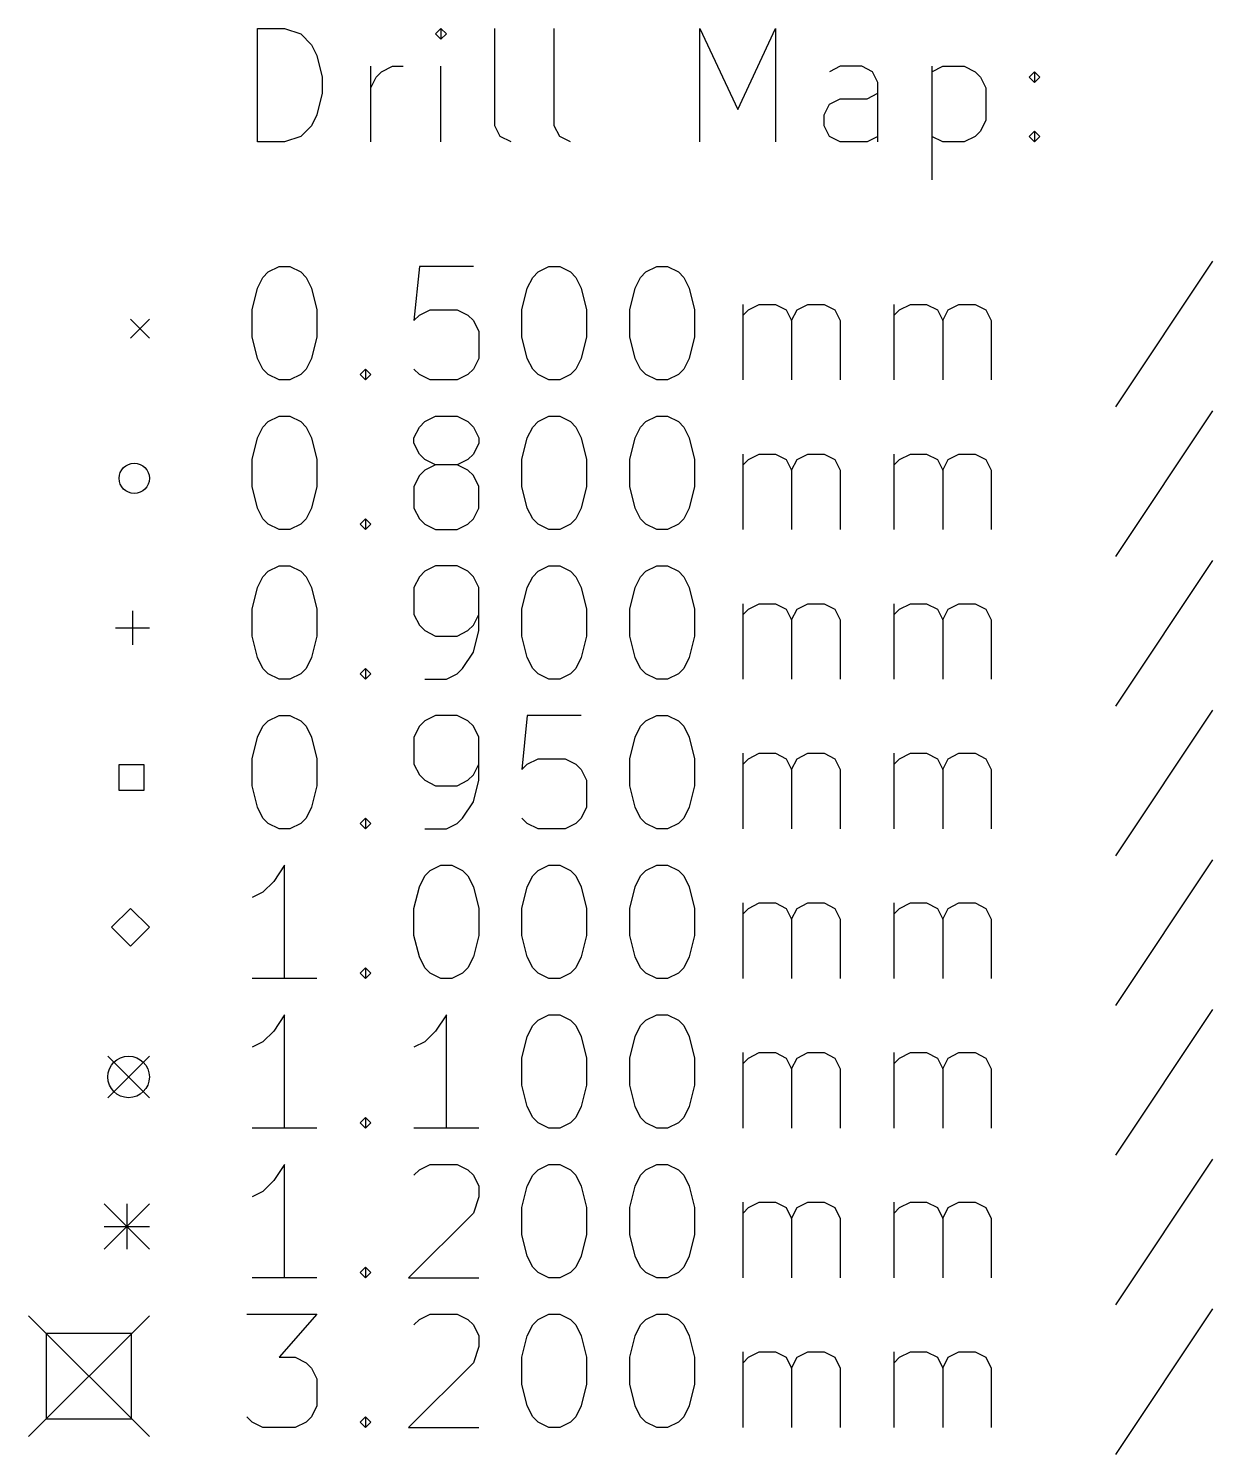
# Model space of a CAD drawing. Extents: x 1.05 to 6.1, y -6.8 to -0.79.
# Drawn here: x 1.054 to 2.288, y -6.788 to -5.302 of the extents above; entities that cross this region are included whole.
import ezdxf

# ---------------------------------------------------------------- set-up
doc = ezdxf.new("R2010")
doc.units = 0
doc.header["$MEASUREMENT"] = 0
doc.layers.add('BLACK', color=7, linetype='CONTINUOUS')

msp = doc.modelspace()

# ---------------------------------------------------------------- linework, layer by layer
at = {"layer": 'BLACK', "linetype": 'CONTINUOUS'}
for p, q in [((1.29289, -5.42056), (1.29289, -5.30245)), ((1.29289, -5.30245), (1.32101, -5.30245)), ((1.32101, -5.30245), (1.33788, -5.30807)), ((1.48411, -5.30245), (1.47849, -5.30807)), ((1.48974, -5.30807), (1.48411, -5.30245)), ((1.48411, -5.30245), (1.48411, -5.3137)), ((1.54035, -5.40368), (1.54035, -5.30245)), ((1.60222, -5.40368), (1.60222, -5.30245)), ((1.75408, -5.42056), (1.75408, -5.30245)), ((1.75408, -5.30245), (1.79345, -5.38681)), ((1.79345, -5.38681), (1.83282, -5.30245)), ((1.83282, -5.30245), (1.83282, -5.42056)), ((1.33788, -5.30807), (1.34913, -5.31932)), ((1.47849, -5.30807), (1.48411, -5.3137)), ((1.48411, -5.3137), (1.48974, -5.30807)), ((1.34913, -5.31932), (1.35475, -5.33057)), ((1.35475, -5.33057), (1.36038, -5.35307)), ((1.411, -5.42056), (1.411, -5.34182)), ((1.41662, -5.35307), (1.42224, -5.34744)), ((1.42224, -5.34744), (1.43349, -5.34182)), ((1.43349, -5.34182), (1.44474, -5.34182)), ((1.48411, -5.42056), (1.48411, -5.34182)), ((1.90031, -5.34182), (1.88906, -5.34744)), ((1.92281, -5.34182), (1.90031, -5.34182)), ((1.93406, -5.34744), (1.92281, -5.34182)), ((1.93968, -5.35869), (1.93406, -5.34744)), ((1.99592, -5.34182), (1.99592, -5.45993)), ((1.99592, -5.34744), (2.00717, -5.34182)), ((2.00717, -5.34182), (2.02967, -5.34182)), ((2.02967, -5.34182), (2.04092, -5.34744)), ((2.04092, -5.34744), (2.04654, -5.35307)), ((2.09716, -5.35307), (2.10278, -5.34744)), ((2.10278, -5.34744), (2.10841, -5.35307)), ((2.10278, -5.34744), (2.10278, -5.35869)), ((1.36038, -5.35307), (1.36038, -5.36994)), ((1.411, -5.36431), (1.41662, -5.35307)), ((1.93968, -5.42056), (1.93968, -5.35869)), ((2.04654, -5.35307), (2.05217, -5.36431)), ((2.10278, -5.35869), (2.09716, -5.35307)), ((2.10841, -5.35307), (2.10278, -5.35869)), ((1.36038, -5.36994), (1.35475, -5.39244)), ((1.88906, -5.38119), (1.90031, -5.37556)), ((1.90031, -5.37556), (1.92843, -5.37556)), ((1.92843, -5.37556), (1.93968, -5.36994)), ((2.05217, -5.36431), (2.05217, -5.39806)), ((1.35475, -5.39244), (1.34913, -5.40368)), ((1.88344, -5.39244), (1.88906, -5.38119)), ((1.88344, -5.40368), (1.88344, -5.39244)), ((1.34913, -5.40368), (1.33788, -5.41493)), ((1.54598, -5.41493), (1.54035, -5.40368)), ((1.60785, -5.41493), (1.60222, -5.40368)), ((1.88906, -5.41493), (1.88344, -5.40368)), ((2.05217, -5.39806), (2.04654, -5.40931)), ((1.32101, -5.42056), (1.29289, -5.42056)), ((1.33788, -5.41493), (1.32101, -5.42056)), ((1.55723, -5.42056), (1.54598, -5.41493)), ((1.61909, -5.42056), (1.60785, -5.41493)), ((1.90031, -5.42056), (1.88906, -5.41493)), ((1.92843, -5.42056), (1.90031, -5.42056)), ((1.93968, -5.41493), (1.92843, -5.42056)), ((2.00717, -5.42056), (1.99592, -5.41493)), ((2.02967, -5.42056), (2.00717, -5.42056)), ((2.04092, -5.41493), (2.02967, -5.42056)), ((2.04654, -5.40931), (2.04092, -5.41493)), ((2.09716, -5.41493), (2.10278, -5.40931)), ((2.10278, -5.42056), (2.09716, -5.41493)), ((2.10278, -5.40931), (2.10841, -5.41493)), ((2.10278, -5.40931), (2.10278, -5.42056)), ((2.10841, -5.41493), (2.10278, -5.42056)), ((1.29851, -5.56173), (1.30413, -5.5561)), ((1.30413, -5.5561), (1.31538, -5.55048)), ((1.31538, -5.55048), (1.32663, -5.55048)), ((1.32663, -5.55048), (1.33788, -5.5561)), ((1.33788, -5.5561), (1.3435, -5.56173)), ((1.46161, -5.55048), (1.45599, -5.60672)), ((1.51786, -5.55048), (1.46161, -5.55048)), ((1.57972, -5.56173), (1.58535, -5.5561)), ((1.58535, -5.5561), (1.5966, -5.55048)), ((1.5966, -5.55048), (1.60785, -5.55048)), ((1.60785, -5.55048), (1.61909, -5.5561)), ((1.61909, -5.5561), (1.62472, -5.56173)), ((1.69221, -5.56173), (1.69783, -5.5561)), ((1.69783, -5.5561), (1.70908, -5.55048)), ((1.70908, -5.55048), (1.72033, -5.55048)), ((1.72033, -5.55048), (1.73158, -5.5561)), ((1.73158, -5.5561), (1.7372, -5.56173)), ((2.28839, -5.54485), (2.18715, -5.69671)), ((1.29289, -5.57298), (1.29851, -5.56173)), ((1.3435, -5.56173), (1.34913, -5.57298)), ((1.5741, -5.57298), (1.57972, -5.56173)), ((1.62472, -5.56173), (1.63034, -5.57298)), ((1.68659, -5.57298), (1.69221, -5.56173)), ((1.7372, -5.56173), (1.74283, -5.57298)), ((1.28726, -5.59547), (1.29289, -5.57298)), ((1.34913, -5.57298), (1.35475, -5.59547)), ((1.56848, -5.59547), (1.5741, -5.57298)), ((1.63034, -5.57298), (1.63597, -5.59547)), ((1.68096, -5.59547), (1.68659, -5.57298)), ((1.74283, -5.57298), (1.74845, -5.59547)), ((1.28726, -5.62359), (1.28726, -5.59547)), ((1.35475, -5.59547), (1.35475, -5.62359)), ((1.46161, -5.6011), (1.47286, -5.59547)), ((1.47286, -5.59547), (1.50098, -5.59547)), ((1.50098, -5.59547), (1.51223, -5.6011)), ((1.56848, -5.62359), (1.56848, -5.59547)), ((1.63597, -5.59547), (1.63597, -5.62359)), ((1.68096, -5.62359), (1.68096, -5.59547)), ((1.74845, -5.59547), (1.74845, -5.62359)), ((1.79907, -5.66859), (1.79907, -5.58985)), ((1.79907, -5.6011), (1.8047, -5.59547)), ((1.8047, -5.59547), (1.81594, -5.58985)), ((1.81594, -5.58985), (1.83282, -5.58985)), ((1.83282, -5.58985), (1.84407, -5.59547)), ((1.84407, -5.59547), (1.84969, -5.60672)), ((1.84969, -5.60672), (1.85531, -5.59547)), ((1.85531, -5.59547), (1.86656, -5.58985)), ((1.86656, -5.58985), (1.88344, -5.58985)), ((1.88344, -5.58985), (1.89468, -5.59547)), ((1.89468, -5.59547), (1.90031, -5.60672)), ((1.95655, -5.66859), (1.95655, -5.58985)), ((1.95655, -5.6011), (1.96218, -5.59547)), ((1.96218, -5.59547), (1.97343, -5.58985)), ((1.97343, -5.58985), (1.9903, -5.58985)), ((1.9903, -5.58985), (2.00155, -5.59547)), ((2.00155, -5.59547), (2.00717, -5.60672)), ((2.00717, -5.60672), (2.0128, -5.59547)), ((2.0128, -5.59547), (2.02404, -5.58985)), ((2.02404, -5.58985), (2.04092, -5.58985)), ((2.04092, -5.58985), (2.05217, -5.59547)), ((2.05217, -5.59547), (2.05779, -5.60672)), ((1.16043, -5.60532), (1.18012, -5.625)), ((1.18012, -5.60532), (1.16043, -5.625)), ((1.45599, -5.60672), (1.46161, -5.6011)), ((1.51223, -5.6011), (1.51786, -5.60672)), ((1.51786, -5.60672), (1.52348, -5.61797)), ((1.84969, -5.60672), (1.84969, -5.66859)), ((1.90031, -5.60672), (1.90031, -5.66859)), ((2.00717, -5.60672), (2.00717, -5.66859)), ((2.05779, -5.60672), (2.05779, -5.66859)), ((1.29289, -5.64609), (1.28726, -5.62359)), ((1.35475, -5.62359), (1.34913, -5.64609)), ((1.52348, -5.61797), (1.52348, -5.64609)), ((1.5741, -5.64609), (1.56848, -5.62359)), ((1.63597, -5.62359), (1.63034, -5.64609)), ((1.68659, -5.64609), (1.68096, -5.62359)), ((1.74845, -5.62359), (1.74283, -5.64609)), ((1.29851, -5.65734), (1.29289, -5.64609)), ((1.30413, -5.66296), (1.29851, -5.65734)), ((1.3435, -5.65734), (1.33788, -5.66296)), ((1.34913, -5.64609), (1.3435, -5.65734)), ((1.39975, -5.66296), (1.40537, -5.65734)), ((1.40537, -5.65734), (1.411, -5.66296)), ((1.40537, -5.65734), (1.40537, -5.66859)), ((1.46161, -5.66296), (1.45599, -5.65734)), ((1.51786, -5.65734), (1.51223, -5.66296)), ((1.52348, -5.64609), (1.51786, -5.65734)), ((1.57972, -5.65734), (1.5741, -5.64609)), ((1.58535, -5.66296), (1.57972, -5.65734)), ((1.62472, -5.65734), (1.61909, -5.66296)), ((1.63034, -5.64609), (1.62472, -5.65734)), ((1.69221, -5.65734), (1.68659, -5.64609)), ((1.69783, -5.66296), (1.69221, -5.65734)), ((1.7372, -5.65734), (1.73158, -5.66296)), ((1.74283, -5.64609), (1.7372, -5.65734)), ((1.31538, -5.66859), (1.30413, -5.66296)), ((1.32663, -5.66859), (1.31538, -5.66859)), ((1.33788, -5.66296), (1.32663, -5.66859)), ((1.40537, -5.66859), (1.39975, -5.66296)), ((1.411, -5.66296), (1.40537, -5.66859)), ((1.47286, -5.66859), (1.46161, -5.66296)), ((1.50098, -5.66859), (1.47286, -5.66859)), ((1.51223, -5.66296), (1.50098, -5.66859)), ((1.5966, -5.66859), (1.58535, -5.66296)), ((1.60785, -5.66859), (1.5966, -5.66859)), ((1.61909, -5.66296), (1.60785, -5.66859)), ((1.70908, -5.66859), (1.69783, -5.66296)), ((1.72033, -5.66859), (1.70908, -5.66859)), ((1.73158, -5.66296), (1.72033, -5.66859)), ((2.28839, -5.70076), (2.18715, -5.85262)), ((1.29289, -5.72888), (1.29851, -5.71763)), ((1.29851, -5.71763), (1.30413, -5.71201)), ((1.30413, -5.71201), (1.31538, -5.70638)), ((1.31538, -5.70638), (1.32663, -5.70638)), ((1.32663, -5.70638), (1.33788, -5.71201)), ((1.33788, -5.71201), (1.3435, -5.71763)), ((1.3435, -5.71763), (1.34913, -5.72888)), ((1.45599, -5.72888), (1.46161, -5.71763)), ((1.46161, -5.71763), (1.46724, -5.71201)), ((1.46724, -5.71201), (1.47849, -5.70638)), ((1.47849, -5.70638), (1.50098, -5.70638)), ((1.50098, -5.70638), (1.51223, -5.71201)), ((1.51223, -5.71201), (1.51786, -5.71763)), ((1.51786, -5.71763), (1.52348, -5.72888)), ((1.5741, -5.72888), (1.57972, -5.71763)), ((1.57972, -5.71763), (1.58535, -5.71201)), ((1.58535, -5.71201), (1.5966, -5.70638)), ((1.5966, -5.70638), (1.60785, -5.70638)), ((1.60785, -5.70638), (1.61909, -5.71201)), ((1.61909, -5.71201), (1.62472, -5.71763)), ((1.62472, -5.71763), (1.63034, -5.72888)), ((1.68659, -5.72888), (1.69221, -5.71763)), ((1.69221, -5.71763), (1.69783, -5.71201)), ((1.69783, -5.71201), (1.70908, -5.70638)), ((1.70908, -5.70638), (1.72033, -5.70638)), ((1.72033, -5.70638), (1.73158, -5.71201)), ((1.73158, -5.71201), (1.7372, -5.71763)), ((1.7372, -5.71763), (1.74283, -5.72888)), ((1.28726, -5.75138), (1.29289, -5.72888)), ((1.34913, -5.72888), (1.35475, -5.75138)), ((1.45599, -5.73451), (1.45599, -5.72888)), ((1.52348, -5.72888), (1.52348, -5.73451)), ((1.56848, -5.75138), (1.5741, -5.72888)), ((1.63034, -5.72888), (1.63597, -5.75138)), ((1.68096, -5.75138), (1.68659, -5.72888)), ((1.74283, -5.72888), (1.74845, -5.75138)), ((1.46161, -5.74575), (1.45599, -5.73451)), ((1.46724, -5.75138), (1.46161, -5.74575)), ((1.51786, -5.74575), (1.51223, -5.75138)), ((1.52348, -5.73451), (1.51786, -5.74575)), ((1.79907, -5.82449), (1.79907, -5.74575)), ((1.8047, -5.75138), (1.81594, -5.74575)), ((1.81594, -5.74575), (1.83282, -5.74575)), ((1.83282, -5.74575), (1.84407, -5.75138)), ((1.85531, -5.75138), (1.86656, -5.74575)), ((1.86656, -5.74575), (1.88344, -5.74575)), ((1.88344, -5.74575), (1.89468, -5.75138)), ((1.95655, -5.82449), (1.95655, -5.74575)), ((1.96218, -5.75138), (1.97343, -5.74575)), ((1.97343, -5.74575), (1.9903, -5.74575)), ((1.9903, -5.74575), (2.00155, -5.75138)), ((2.0128, -5.75138), (2.02404, -5.74575)), ((2.02404, -5.74575), (2.04092, -5.74575)), ((2.04092, -5.74575), (2.05217, -5.75138)), ((1.28726, -5.7795), (1.28726, -5.75138)), ((1.35475, -5.75138), (1.35475, -5.7795)), ((1.46724, -5.76263), (1.46161, -5.76825)), ((1.47849, -5.757), (1.46724, -5.75138)), ((1.47849, -5.757), (1.46724, -5.76263)), ((1.50098, -5.757), (1.47849, -5.757)), ((1.51223, -5.75138), (1.50098, -5.757)), ((1.51223, -5.76263), (1.50098, -5.757)), ((1.51786, -5.76825), (1.51223, -5.76263)), ((1.56848, -5.7795), (1.56848, -5.75138)), ((1.63597, -5.75138), (1.63597, -5.7795)), ((1.68096, -5.7795), (1.68096, -5.75138)), ((1.74845, -5.75138), (1.74845, -5.7795)), ((1.79907, -5.757), (1.8047, -5.75138)), ((1.84407, -5.75138), (1.84969, -5.76263)), ((1.84969, -5.76263), (1.85531, -5.75138)), ((1.84969, -5.76263), (1.84969, -5.82449)), ((1.89468, -5.75138), (1.90031, -5.76263)), ((1.90031, -5.76263), (1.90031, -5.82449)), ((1.95655, -5.757), (1.96218, -5.75138)), ((2.00155, -5.75138), (2.00717, -5.76263)), ((2.00717, -5.76263), (2.0128, -5.75138)), ((2.00717, -5.76263), (2.00717, -5.82449)), ((2.05217, -5.75138), (2.05779, -5.76263)), ((2.05779, -5.76263), (2.05779, -5.82449)), ((1.46161, -5.76825), (1.45599, -5.7795)), ((1.52348, -5.7795), (1.51786, -5.76825)), ((1.29289, -5.802), (1.28726, -5.7795)), ((1.35475, -5.7795), (1.34913, -5.802)), ((1.45599, -5.7795), (1.45599, -5.802)), ((1.52348, -5.802), (1.52348, -5.7795)), ((1.5741, -5.802), (1.56848, -5.7795)), ((1.63597, -5.7795), (1.63034, -5.802)), ((1.68659, -5.802), (1.68096, -5.7795)), ((1.74845, -5.7795), (1.74283, -5.802)), ((1.29851, -5.81325), (1.29289, -5.802)), ((1.34913, -5.802), (1.3435, -5.81325)), ((1.45599, -5.802), (1.46161, -5.81325)), ((1.51786, -5.81325), (1.52348, -5.802)), ((1.57972, -5.81325), (1.5741, -5.802)), ((1.63034, -5.802), (1.62472, -5.81325)), ((1.69221, -5.81325), (1.68659, -5.802)), ((1.74283, -5.802), (1.7372, -5.81325)), ((1.30413, -5.81887), (1.29851, -5.81325)), ((1.31538, -5.82449), (1.30413, -5.81887)), ((1.33788, -5.81887), (1.32663, -5.82449)), ((1.3435, -5.81325), (1.33788, -5.81887)), ((1.39975, -5.81887), (1.40537, -5.81325)), ((1.40537, -5.82449), (1.39975, -5.81887)), ((1.40537, -5.81325), (1.411, -5.81887)), ((1.40537, -5.81325), (1.40537, -5.82449)), ((1.411, -5.81887), (1.40537, -5.82449)), ((1.46161, -5.81325), (1.46724, -5.81887)), ((1.46724, -5.81887), (1.47849, -5.82449)), ((1.50098, -5.82449), (1.51223, -5.81887)), ((1.51223, -5.81887), (1.51786, -5.81325)), ((1.58535, -5.81887), (1.57972, -5.81325)), ((1.5966, -5.82449), (1.58535, -5.81887)), ((1.61909, -5.81887), (1.60785, -5.82449)), ((1.62472, -5.81325), (1.61909, -5.81887)), ((1.69783, -5.81887), (1.69221, -5.81325)), ((1.70908, -5.82449), (1.69783, -5.81887)), ((1.73158, -5.81887), (1.72033, -5.82449)), ((1.7372, -5.81325), (1.73158, -5.81887)), ((1.32663, -5.82449), (1.31538, -5.82449)), ((1.47849, -5.82449), (1.50098, -5.82449)), ((1.60785, -5.82449), (1.5966, -5.82449)), ((1.72033, -5.82449), (1.70908, -5.82449)), ((1.29851, -5.87354), (1.30413, -5.86791)), ((1.30413, -5.86791), (1.31538, -5.86229)), ((1.31538, -5.86229), (1.32663, -5.86229)), ((1.32663, -5.86229), (1.33788, -5.86791)), ((1.33788, -5.86791), (1.3435, -5.87354)), ((1.46724, -5.86791), (1.46161, -5.87354)), ((1.47849, -5.86229), (1.46724, -5.86791)), ((1.50098, -5.86229), (1.47849, -5.86229)), ((1.51223, -5.86791), (1.50098, -5.86229)), ((1.51786, -5.87354), (1.51223, -5.86791)), ((1.57972, -5.87354), (1.58535, -5.86791)), ((1.58535, -5.86791), (1.5966, -5.86229)), ((1.5966, -5.86229), (1.60785, -5.86229)), ((1.60785, -5.86229), (1.61909, -5.86791)), ((1.61909, -5.86791), (1.62472, -5.87354)), ((1.69221, -5.87354), (1.69783, -5.86791)), ((1.69783, -5.86791), (1.70908, -5.86229)), ((1.70908, -5.86229), (1.72033, -5.86229)), ((1.72033, -5.86229), (1.73158, -5.86791)), ((1.73158, -5.86791), (1.7372, -5.87354)), ((2.28839, -5.85666), (2.18715, -6.00852)), ((1.29289, -5.88479), (1.29851, -5.87354)), ((1.3435, -5.87354), (1.34913, -5.88479)), ((1.46161, -5.87354), (1.45599, -5.88479)), ((1.52348, -5.88479), (1.51786, -5.87354)), ((1.5741, -5.88479), (1.57972, -5.87354)), ((1.62472, -5.87354), (1.63034, -5.88479)), ((1.68659, -5.88479), (1.69221, -5.87354)), ((1.7372, -5.87354), (1.74283, -5.88479)), ((1.28726, -5.90728), (1.29289, -5.88479)), ((1.34913, -5.88479), (1.35475, -5.90728)), ((1.45599, -5.88479), (1.45599, -5.91291)), ((1.52348, -5.92978), (1.52348, -5.88479)), ((1.56848, -5.90728), (1.5741, -5.88479)), ((1.63034, -5.88479), (1.63597, -5.90728)), ((1.68096, -5.90728), (1.68659, -5.88479)), ((1.74283, -5.88479), (1.74845, -5.90728)), ((1.1624, -5.90925), (1.1624, -5.94469)), ((1.28726, -5.9354), (1.28726, -5.90728)), ((1.35475, -5.90728), (1.35475, -5.9354)), ((1.56848, -5.9354), (1.56848, -5.90728)), ((1.63597, -5.90728), (1.63597, -5.9354)), ((1.68096, -5.9354), (1.68096, -5.90728)), ((1.74845, -5.90728), (1.74845, -5.9354)), ((1.79907, -5.9804), (1.79907, -5.90166)), ((1.79907, -5.91291), (1.8047, -5.90728)), ((1.8047, -5.90728), (1.81594, -5.90166)), ((1.81594, -5.90166), (1.83282, -5.90166)), ((1.83282, -5.90166), (1.84407, -5.90728)), ((1.84407, -5.90728), (1.84969, -5.91853)), ((1.84969, -5.91853), (1.85531, -5.90728)), ((1.85531, -5.90728), (1.86656, -5.90166)), ((1.86656, -5.90166), (1.88344, -5.90166)), ((1.88344, -5.90166), (1.89468, -5.90728)), ((1.89468, -5.90728), (1.90031, -5.91853)), ((1.95655, -5.9804), (1.95655, -5.90166)), ((1.95655, -5.91291), (1.96218, -5.90728)), ((1.96218, -5.90728), (1.97343, -5.90166)), ((1.97343, -5.90166), (1.9903, -5.90166)), ((1.9903, -5.90166), (2.00155, -5.90728)), ((2.00155, -5.90728), (2.00717, -5.91853)), ((2.00717, -5.91853), (2.0128, -5.90728)), ((2.0128, -5.90728), (2.02404, -5.90166)), ((2.02404, -5.90166), (2.04092, -5.90166)), ((2.04092, -5.90166), (2.05217, -5.90728)), ((2.05217, -5.90728), (2.05779, -5.91853)), ((1.14468, -5.92697), (1.18012, -5.92697)), ((1.45599, -5.91291), (1.46161, -5.92416)), ((1.46161, -5.92416), (1.46724, -5.92978)), ((1.51223, -5.92978), (1.51786, -5.92416)), ((1.51786, -5.92416), (1.52348, -5.91291)), ((1.84969, -5.91853), (1.84969, -5.9804)), ((1.90031, -5.91853), (1.90031, -5.9804)), ((2.00717, -5.91853), (2.00717, -5.9804)), ((2.05779, -5.91853), (2.05779, -5.9804)), ((1.29289, -5.9579), (1.28726, -5.9354)), ((1.35475, -5.9354), (1.34913, -5.9579)), ((1.46724, -5.92978), (1.47849, -5.9354)), ((1.47849, -5.9354), (1.50098, -5.9354)), ((1.50098, -5.9354), (1.51223, -5.92978)), ((1.51786, -5.95228), (1.52348, -5.92978)), ((1.5741, -5.9579), (1.56848, -5.9354)), ((1.63597, -5.9354), (1.63034, -5.9579)), ((1.68659, -5.9579), (1.68096, -5.9354)), ((1.74845, -5.9354), (1.74283, -5.9579)), ((1.50661, -5.96915), (1.51786, -5.95228)), ((1.29851, -5.96915), (1.29289, -5.9579)), ((1.30413, -5.97478), (1.29851, -5.96915)), ((1.3435, -5.96915), (1.33788, -5.97478)), ((1.34913, -5.9579), (1.3435, -5.96915)), ((1.39975, -5.97478), (1.40537, -5.96915)), ((1.40537, -5.96915), (1.411, -5.97478)), ((1.40537, -5.96915), (1.40537, -5.9804)), ((1.50098, -5.97478), (1.50661, -5.96915)), ((1.57972, -5.96915), (1.5741, -5.9579)), ((1.58535, -5.97478), (1.57972, -5.96915)), ((1.62472, -5.96915), (1.61909, -5.97478)), ((1.63034, -5.9579), (1.62472, -5.96915)), ((1.69221, -5.96915), (1.68659, -5.9579)), ((1.69783, -5.97478), (1.69221, -5.96915)), ((1.7372, -5.96915), (1.73158, -5.97478)), ((1.74283, -5.9579), (1.7372, -5.96915)), ((1.31538, -5.9804), (1.30413, -5.97478)), ((1.32663, -5.9804), (1.31538, -5.9804)), ((1.33788, -5.97478), (1.32663, -5.9804)), ((1.40537, -5.9804), (1.39975, -5.97478)), ((1.411, -5.97478), (1.40537, -5.9804)), ((1.46724, -5.9804), (1.48974, -5.9804)), ((1.48974, -5.9804), (1.50098, -5.97478)), ((1.5966, -5.9804), (1.58535, -5.97478)), ((1.60785, -5.9804), (1.5966, -5.9804)), ((1.61909, -5.97478), (1.60785, -5.9804)), ((1.70908, -5.9804), (1.69783, -5.97478)), ((1.72033, -5.9804), (1.70908, -5.9804)), ((1.73158, -5.97478), (1.72033, -5.9804)), ((2.28839, -6.01257), (2.18715, -6.16443)), ((1.29289, -6.04069), (1.29851, -6.02944)), ((1.29851, -6.02944), (1.30413, -6.02382)), ((1.30413, -6.02382), (1.31538, -6.01819)), ((1.31538, -6.01819), (1.32663, -6.01819)), ((1.32663, -6.01819), (1.33788, -6.02382)), ((1.33788, -6.02382), (1.3435, -6.02944)), ((1.3435, -6.02944), (1.34913, -6.04069)), ((1.46161, -6.02944), (1.45599, -6.04069)), ((1.46724, -6.02382), (1.46161, -6.02944)), ((1.47849, -6.01819), (1.46724, -6.02382)), ((1.50098, -6.01819), (1.47849, -6.01819)), ((1.51223, -6.02382), (1.50098, -6.01819)), ((1.51786, -6.02944), (1.51223, -6.02382)), ((1.52348, -6.04069), (1.51786, -6.02944)), ((1.5741, -6.01819), (1.56848, -6.07444)), ((1.63034, -6.01819), (1.5741, -6.01819)), ((1.68659, -6.04069), (1.69221, -6.02944)), ((1.69221, -6.02944), (1.69783, -6.02382)), ((1.69783, -6.02382), (1.70908, -6.01819)), ((1.70908, -6.01819), (1.72033, -6.01819)), ((1.72033, -6.01819), (1.73158, -6.02382)), ((1.73158, -6.02382), (1.7372, -6.02944)), ((1.7372, -6.02944), (1.74283, -6.04069)), ((1.28726, -6.06319), (1.29289, -6.04069)), ((1.34913, -6.04069), (1.35475, -6.06319)), ((1.45599, -6.04069), (1.45599, -6.06881)), ((1.52348, -6.08569), (1.52348, -6.04069)), ((1.68096, -6.06319), (1.68659, -6.04069)), ((1.74283, -6.04069), (1.74845, -6.06319)), ((1.79907, -6.1363), (1.79907, -6.05756)), ((1.8047, -6.06319), (1.81594, -6.05756)), ((1.81594, -6.05756), (1.83282, -6.05756)), ((1.83282, -6.05756), (1.84407, -6.06319)), ((1.85531, -6.06319), (1.86656, -6.05756)), ((1.86656, -6.05756), (1.88344, -6.05756)), ((1.88344, -6.05756), (1.89468, -6.06319)), ((1.95655, -6.1363), (1.95655, -6.05756)), ((1.96218, -6.06319), (1.97343, -6.05756)), ((1.97343, -6.05756), (1.9903, -6.05756)), ((1.9903, -6.05756), (2.00155, -6.06319)), ((2.0128, -6.06319), (2.02404, -6.05756)), ((2.02404, -6.05756), (2.04092, -6.05756)), ((2.04092, -6.05756), (2.05217, -6.06319)), ((1.17464, -6.06965), (1.14819, -6.06965)), ((1.14819, -6.06965), (1.14819, -6.0961)), ((1.17464, -6.0961), (1.17464, -6.06965)), ((1.28726, -6.09131), (1.28726, -6.06319)), ((1.35475, -6.06319), (1.35475, -6.09131)), ((1.45599, -6.06881), (1.46161, -6.08006)), ((1.51786, -6.08006), (1.52348, -6.06881)), ((1.56848, -6.07444), (1.5741, -6.06881)), ((1.5741, -6.06881), (1.58535, -6.06319)), ((1.58535, -6.06319), (1.61347, -6.06319)), ((1.61347, -6.06319), (1.62472, -6.06881)), ((1.62472, -6.06881), (1.63034, -6.07444)), ((1.63034, -6.07444), (1.63597, -6.08569)), ((1.68096, -6.09131), (1.68096, -6.06319)), ((1.74845, -6.06319), (1.74845, -6.09131)), ((1.79907, -6.06881), (1.8047, -6.06319)), ((1.84407, -6.06319), (1.84969, -6.07444)), ((1.84969, -6.07444), (1.85531, -6.06319)), ((1.84969, -6.07444), (1.84969, -6.1363)), ((1.89468, -6.06319), (1.90031, -6.07444)), ((1.90031, -6.07444), (1.90031, -6.1363)), ((1.95655, -6.06881), (1.96218, -6.06319)), ((2.00155, -6.06319), (2.00717, -6.07444)), ((2.00717, -6.07444), (2.0128, -6.06319)), ((2.00717, -6.07444), (2.00717, -6.1363)), ((2.05217, -6.06319), (2.05779, -6.07444)), ((2.05779, -6.07444), (2.05779, -6.1363)), ((1.46161, -6.08006), (1.46724, -6.08569)), ((1.46724, -6.08569), (1.47849, -6.09131)), ((1.50098, -6.09131), (1.51223, -6.08569)), ((1.51223, -6.08569), (1.51786, -6.08006)), ((1.51786, -6.10818), (1.52348, -6.08569)), ((1.63597, -6.08569), (1.63597, -6.11381)), ((1.14819, -6.0961), (1.17464, -6.0961)), ((1.29289, -6.11381), (1.28726, -6.09131)), ((1.35475, -6.09131), (1.34913, -6.11381)), ((1.47849, -6.09131), (1.50098, -6.09131)), ((1.68659, -6.11381), (1.68096, -6.09131)), ((1.74845, -6.09131), (1.74283, -6.11381)), ((1.29851, -6.12506), (1.29289, -6.11381)), ((1.34913, -6.11381), (1.3435, -6.12506)), ((1.50661, -6.12506), (1.51786, -6.10818)), ((1.63597, -6.11381), (1.63034, -6.12506)), ((1.69221, -6.12506), (1.68659, -6.11381)), ((1.74283, -6.11381), (1.7372, -6.12506)), ((1.30413, -6.13068), (1.29851, -6.12506)), ((1.31538, -6.1363), (1.30413, -6.13068)), ((1.33788, -6.13068), (1.32663, -6.1363)), ((1.3435, -6.12506), (1.33788, -6.13068)), ((1.39975, -6.13068), (1.40537, -6.12506)), ((1.40537, -6.1363), (1.39975, -6.13068)), ((1.40537, -6.12506), (1.411, -6.13068)), ((1.40537, -6.12506), (1.40537, -6.1363)), ((1.411, -6.13068), (1.40537, -6.1363)), ((1.48974, -6.1363), (1.50098, -6.13068)), ((1.50098, -6.13068), (1.50661, -6.12506)), ((1.5741, -6.13068), (1.56848, -6.12506)), ((1.58535, -6.1363), (1.5741, -6.13068)), ((1.62472, -6.13068), (1.61347, -6.1363)), ((1.63034, -6.12506), (1.62472, -6.13068)), ((1.69783, -6.13068), (1.69221, -6.12506)), ((1.70908, -6.1363), (1.69783, -6.13068)), ((1.73158, -6.13068), (1.72033, -6.1363)), ((1.7372, -6.12506), (1.73158, -6.13068)), ((1.32663, -6.1363), (1.31538, -6.1363)), ((1.46724, -6.1363), (1.48974, -6.1363)), ((1.61347, -6.1363), (1.58535, -6.1363)), ((1.72033, -6.1363), (1.70908, -6.1363)), ((1.32101, -6.1741), (1.30976, -6.19097)), ((1.32101, -6.29221), (1.32101, -6.1741)), ((1.46724, -6.18535), (1.47286, -6.17972)), ((1.47286, -6.17972), (1.48411, -6.1741)), ((1.48411, -6.1741), (1.49536, -6.1741)), ((1.49536, -6.1741), (1.50661, -6.17972)), ((1.50661, -6.17972), (1.51223, -6.18535)), ((1.57972, -6.18535), (1.58535, -6.17972)), ((1.58535, -6.17972), (1.5966, -6.1741)), ((1.5966, -6.1741), (1.60785, -6.1741)), ((1.60785, -6.1741), (1.61909, -6.17972)), ((1.61909, -6.17972), (1.62472, -6.18535)), ((1.69221, -6.18535), (1.69783, -6.17972)), ((1.69783, -6.17972), (1.70908, -6.1741)), ((1.70908, -6.1741), (1.72033, -6.1741)), ((1.72033, -6.1741), (1.73158, -6.17972)), ((1.73158, -6.17972), (1.7372, -6.18535)), ((2.28839, -6.16848), (2.18715, -6.32033)), ((1.30976, -6.19097), (1.29851, -6.20222)), ((1.46161, -6.1966), (1.46724, -6.18535)), ((1.51223, -6.18535), (1.51786, -6.1966)), ((1.5741, -6.1966), (1.57972, -6.18535)), ((1.62472, -6.18535), (1.63034, -6.1966)), ((1.68659, -6.1966), (1.69221, -6.18535)), ((1.7372, -6.18535), (1.74283, -6.1966)), ((1.29851, -6.20222), (1.28726, -6.20785)), ((1.45599, -6.21909), (1.46161, -6.1966)), ((1.51786, -6.1966), (1.52348, -6.21909)), ((1.56848, -6.21909), (1.5741, -6.1966)), ((1.63034, -6.1966), (1.63597, -6.21909)), ((1.68096, -6.21909), (1.68659, -6.1966)), ((1.74283, -6.1966), (1.74845, -6.21909)), ((1.16043, -6.21909), (1.14075, -6.23878)), ((1.18012, -6.23878), (1.16043, -6.21909)), ((1.45599, -6.24722), (1.45599, -6.21909)), ((1.52348, -6.21909), (1.52348, -6.24722)), ((1.56848, -6.24722), (1.56848, -6.21909)), ((1.63597, -6.21909), (1.63597, -6.24722)), ((1.68096, -6.24722), (1.68096, -6.21909)), ((1.74845, -6.21909), (1.74845, -6.24722)), ((1.79907, -6.29221), (1.79907, -6.21347)), ((1.79907, -6.22472), (1.8047, -6.21909)), ((1.8047, -6.21909), (1.81594, -6.21347)), ((1.81594, -6.21347), (1.83282, -6.21347)), ((1.83282, -6.21347), (1.84407, -6.21909)), ((1.84407, -6.21909), (1.84969, -6.23034)), ((1.84969, -6.23034), (1.85531, -6.21909)), ((1.85531, -6.21909), (1.86656, -6.21347)), ((1.86656, -6.21347), (1.88344, -6.21347)), ((1.88344, -6.21347), (1.89468, -6.21909)), ((1.89468, -6.21909), (1.90031, -6.23034)), ((1.95655, -6.29221), (1.95655, -6.21347)), ((1.95655, -6.22472), (1.96218, -6.21909)), ((1.96218, -6.21909), (1.97343, -6.21347)), ((1.97343, -6.21347), (1.9903, -6.21347)), ((1.9903, -6.21347), (2.00155, -6.21909)), ((2.00155, -6.21909), (2.00717, -6.23034)), ((2.00717, -6.23034), (2.0128, -6.21909)), ((2.0128, -6.21909), (2.02404, -6.21347)), ((2.02404, -6.21347), (2.04092, -6.21347)), ((2.04092, -6.21347), (2.05217, -6.21909)), ((2.05217, -6.21909), (2.05779, -6.23034)), ((1.14075, -6.23878), (1.16043, -6.25846)), ((1.16043, -6.25846), (1.18012, -6.23878)), ((1.84969, -6.23034), (1.84969, -6.29221)), ((1.90031, -6.23034), (1.90031, -6.29221)), ((2.00717, -6.23034), (2.00717, -6.29221)), ((2.05779, -6.23034), (2.05779, -6.29221)), ((1.46161, -6.26971), (1.45599, -6.24722)), ((1.52348, -6.24722), (1.51786, -6.26971)), ((1.5741, -6.26971), (1.56848, -6.24722)), ((1.63597, -6.24722), (1.63034, -6.26971)), ((1.68659, -6.26971), (1.68096, -6.24722)), ((1.74845, -6.24722), (1.74283, -6.26971)), ((1.39975, -6.28659), (1.40537, -6.28096)), ((1.40537, -6.28096), (1.411, -6.28659)), ((1.40537, -6.28096), (1.40537, -6.29221)), ((1.46724, -6.28096), (1.46161, -6.26971)), ((1.47286, -6.28659), (1.46724, -6.28096)), ((1.51223, -6.28096), (1.50661, -6.28659)), ((1.51786, -6.26971), (1.51223, -6.28096)), ((1.57972, -6.28096), (1.5741, -6.26971)), ((1.58535, -6.28659), (1.57972, -6.28096)), ((1.62472, -6.28096), (1.61909, -6.28659)), ((1.63034, -6.26971), (1.62472, -6.28096)), ((1.69221, -6.28096), (1.68659, -6.26971)), ((1.69783, -6.28659), (1.69221, -6.28096)), ((1.7372, -6.28096), (1.73158, -6.28659)), ((1.74283, -6.26971), (1.7372, -6.28096)), ((1.35475, -6.29221), (1.28726, -6.29221)), ((1.40537, -6.29221), (1.39975, -6.28659)), ((1.411, -6.28659), (1.40537, -6.29221)), ((1.48411, -6.29221), (1.47286, -6.28659)), ((1.49536, -6.29221), (1.48411, -6.29221)), ((1.50661, -6.28659), (1.49536, -6.29221)), ((1.5966, -6.29221), (1.58535, -6.28659)), ((1.60785, -6.29221), (1.5966, -6.29221)), ((1.61909, -6.28659), (1.60785, -6.29221)), ((1.70908, -6.29221), (1.69783, -6.28659)), ((1.72033, -6.29221), (1.70908, -6.29221)), ((1.73158, -6.28659), (1.72033, -6.29221)), ((2.28839, -6.32438), (2.18715, -6.47624)), ((1.32101, -6.33001), (1.30976, -6.34688)), ((1.32101, -6.44812), (1.32101, -6.33001)), ((1.48974, -6.33001), (1.47849, -6.34688)), ((1.48974, -6.44812), (1.48974, -6.33001)), ((1.5741, -6.3525), (1.57972, -6.34125)), ((1.57972, -6.34125), (1.58535, -6.33563)), ((1.58535, -6.33563), (1.5966, -6.33001)), ((1.5966, -6.33001), (1.60785, -6.33001)), ((1.60785, -6.33001), (1.61909, -6.33563)), ((1.61909, -6.33563), (1.62472, -6.34125)), ((1.62472, -6.34125), (1.63034, -6.3525)), ((1.68659, -6.3525), (1.69221, -6.34125)), ((1.69221, -6.34125), (1.69783, -6.33563)), ((1.69783, -6.33563), (1.70908, -6.33001)), ((1.70908, -6.33001), (1.72033, -6.33001)), ((1.72033, -6.33001), (1.73158, -6.33563)), ((1.73158, -6.33563), (1.7372, -6.34125)), ((1.7372, -6.34125), (1.74283, -6.3525)), ((1.29851, -6.35813), (1.28726, -6.36375)), ((1.30976, -6.34688), (1.29851, -6.35813)), ((1.46724, -6.35813), (1.45599, -6.36375)), ((1.47849, -6.34688), (1.46724, -6.35813)), ((1.56848, -6.375), (1.5741, -6.3525)), ((1.63034, -6.3525), (1.63597, -6.375)), ((1.68096, -6.375), (1.68659, -6.3525)), ((1.74283, -6.3525), (1.74845, -6.375)), ((1.13681, -6.37303), (1.18012, -6.41634)), ((1.18012, -6.37303), (1.13681, -6.41634)), ((1.79907, -6.44812), (1.79907, -6.36938)), ((1.8047, -6.375), (1.81594, -6.36938)), ((1.81594, -6.36938), (1.83282, -6.36938)), ((1.83282, -6.36938), (1.84407, -6.375)), ((1.85531, -6.375), (1.86656, -6.36938)), ((1.86656, -6.36938), (1.88344, -6.36938)), ((1.88344, -6.36938), (1.89468, -6.375)), ((1.95655, -6.44812), (1.95655, -6.36938)), ((1.96218, -6.375), (1.97343, -6.36938)), ((1.97343, -6.36938), (1.9903, -6.36938)), ((1.9903, -6.36938), (2.00155, -6.375)), ((2.0128, -6.375), (2.02404, -6.36938)), ((2.02404, -6.36938), (2.04092, -6.36938)), ((2.04092, -6.36938), (2.05217, -6.375)), ((1.56848, -6.40312), (1.56848, -6.375)), ((1.63597, -6.375), (1.63597, -6.40312)), ((1.68096, -6.40312), (1.68096, -6.375)), ((1.74845, -6.375), (1.74845, -6.40312)), ((1.79907, -6.38062), (1.8047, -6.375)), ((1.84407, -6.375), (1.84969, -6.38625)), ((1.84969, -6.38625), (1.85531, -6.375)), ((1.84969, -6.38625), (1.84969, -6.44812)), ((1.89468, -6.375), (1.90031, -6.38625)), ((1.90031, -6.38625), (1.90031, -6.44812)), ((1.95655, -6.38062), (1.96218, -6.375)), ((2.00155, -6.375), (2.00717, -6.38625)), ((2.00717, -6.38625), (2.0128, -6.375)), ((2.00717, -6.38625), (2.00717, -6.44812)), ((2.05217, -6.375), (2.05779, -6.38625)), ((2.05779, -6.38625), (2.05779, -6.44812)), ((1.5741, -6.42562), (1.56848, -6.40312)), ((1.63597, -6.40312), (1.63034, -6.42562)), ((1.68659, -6.42562), (1.68096, -6.40312)), ((1.74845, -6.40312), (1.74283, -6.42562)), ((1.57972, -6.43687), (1.5741, -6.42562)), ((1.63034, -6.42562), (1.62472, -6.43687)), ((1.69221, -6.43687), (1.68659, -6.42562)), ((1.74283, -6.42562), (1.7372, -6.43687)), ((1.39975, -6.44249), (1.40537, -6.43687)), ((1.40537, -6.44812), (1.39975, -6.44249)), ((1.40537, -6.43687), (1.411, -6.44249)), ((1.40537, -6.43687), (1.40537, -6.44812)), ((1.411, -6.44249), (1.40537, -6.44812)), ((1.58535, -6.44249), (1.57972, -6.43687)), ((1.5966, -6.44812), (1.58535, -6.44249)), ((1.61909, -6.44249), (1.60785, -6.44812)), ((1.62472, -6.43687), (1.61909, -6.44249)), ((1.69783, -6.44249), (1.69221, -6.43687)), ((1.70908, -6.44812), (1.69783, -6.44249)), ((1.73158, -6.44249), (1.72033, -6.44812)), ((1.7372, -6.43687), (1.73158, -6.44249)), ((1.35475, -6.44812), (1.28726, -6.44812)), ((1.52348, -6.44812), (1.45599, -6.44812)), ((1.60785, -6.44812), (1.5966, -6.44812)), ((1.72033, -6.44812), (1.70908, -6.44812)), ((1.32101, -6.48591), (1.30976, -6.50278)), ((1.32101, -6.60402), (1.32101, -6.48591)), ((1.45599, -6.49716), (1.46161, -6.49154)), ((1.46161, -6.49154), (1.47286, -6.48591)), ((1.47286, -6.48591), (1.50098, -6.48591)), ((1.50098, -6.48591), (1.51223, -6.49154)), ((1.51223, -6.49154), (1.51786, -6.49716)), ((1.57972, -6.49716), (1.58535, -6.49154)), ((1.58535, -6.49154), (1.5966, -6.48591)), ((1.5966, -6.48591), (1.60785, -6.48591)), ((1.60785, -6.48591), (1.61909, -6.49154)), ((1.61909, -6.49154), (1.62472, -6.49716)), ((1.69221, -6.49716), (1.69783, -6.49154)), ((1.69783, -6.49154), (1.70908, -6.48591)), ((1.70908, -6.48591), (1.72033, -6.48591)), ((1.72033, -6.48591), (1.73158, -6.49154)), ((1.73158, -6.49154), (1.7372, -6.49716)), ((2.28839, -6.48029), (2.18715, -6.63214)), ((1.30976, -6.50278), (1.29851, -6.51403)), ((1.51786, -6.49716), (1.52348, -6.50841)), ((1.5741, -6.50841), (1.57972, -6.49716)), ((1.62472, -6.49716), (1.63034, -6.50841)), ((1.68659, -6.50841), (1.69221, -6.49716)), ((1.7372, -6.49716), (1.74283, -6.50841)), ((1.29851, -6.51403), (1.28726, -6.51966)), ((1.52348, -6.51966), (1.51786, -6.53653)), ((1.52348, -6.50841), (1.52348, -6.51966)), ((1.56848, -6.53091), (1.5741, -6.50841)), ((1.63034, -6.50841), (1.63597, -6.53091)), ((1.68096, -6.53091), (1.68659, -6.50841)), ((1.74283, -6.50841), (1.74845, -6.53091)), ((1.13287, -6.52697), (1.18012, -6.57421)), ((1.18012, -6.52697), (1.13287, -6.57421)), ((1.1565, -6.52697), (1.1565, -6.57421)), ((1.51786, -6.53653), (1.45037, -6.60402)), ((1.56848, -6.55903), (1.56848, -6.53091)), ((1.63597, -6.53091), (1.63597, -6.55903)), ((1.68096, -6.55903), (1.68096, -6.53091)), ((1.74845, -6.53091), (1.74845, -6.55903)), ((1.79907, -6.60402), (1.79907, -6.52528)), ((1.79907, -6.53653), (1.8047, -6.53091)), ((1.8047, -6.53091), (1.81594, -6.52528)), ((1.81594, -6.52528), (1.83282, -6.52528)), ((1.83282, -6.52528), (1.84407, -6.53091)), ((1.84407, -6.53091), (1.84969, -6.54215)), ((1.84969, -6.54215), (1.85531, -6.53091)), ((1.85531, -6.53091), (1.86656, -6.52528)), ((1.86656, -6.52528), (1.88344, -6.52528)), ((1.88344, -6.52528), (1.89468, -6.53091)), ((1.89468, -6.53091), (1.90031, -6.54215)), ((1.95655, -6.60402), (1.95655, -6.52528)), ((1.95655, -6.53653), (1.96218, -6.53091)), ((1.96218, -6.53091), (1.97343, -6.52528)), ((1.97343, -6.52528), (1.9903, -6.52528)), ((1.9903, -6.52528), (2.00155, -6.53091)), ((2.00155, -6.53091), (2.00717, -6.54215)), ((2.00717, -6.54215), (2.0128, -6.53091)), ((2.0128, -6.53091), (2.02404, -6.52528)), ((2.02404, -6.52528), (2.04092, -6.52528)), ((2.04092, -6.52528), (2.05217, -6.53091)), ((2.05217, -6.53091), (2.05779, -6.54215)), ((1.13287, -6.55059), (1.18012, -6.55059)), ((1.84969, -6.54215), (1.84969, -6.60402)), ((1.90031, -6.54215), (1.90031, -6.60402)), ((2.00717, -6.54215), (2.00717, -6.60402)), ((2.05779, -6.54215), (2.05779, -6.60402)), ((1.5741, -6.58152), (1.56848, -6.55903)), ((1.63597, -6.55903), (1.63034, -6.58152)), ((1.68659, -6.58152), (1.68096, -6.55903)), ((1.74845, -6.55903), (1.74283, -6.58152)), ((1.39975, -6.5984), (1.40537, -6.59277)), ((1.40537, -6.59277), (1.411, -6.5984)), ((1.40537, -6.59277), (1.40537, -6.60402)), ((1.57972, -6.59277), (1.5741, -6.58152)), ((1.58535, -6.5984), (1.57972, -6.59277)), ((1.62472, -6.59277), (1.61909, -6.5984)), ((1.63034, -6.58152), (1.62472, -6.59277)), ((1.69221, -6.59277), (1.68659, -6.58152)), ((1.69783, -6.5984), (1.69221, -6.59277)), ((1.7372, -6.59277), (1.73158, -6.5984)), ((1.74283, -6.58152), (1.7372, -6.59277)), ((1.35475, -6.60402), (1.28726, -6.60402)), ((1.40537, -6.60402), (1.39975, -6.5984)), ((1.411, -6.5984), (1.40537, -6.60402)), ((1.45037, -6.60402), (1.52348, -6.60402)), ((1.5966, -6.60402), (1.58535, -6.5984)), ((1.60785, -6.60402), (1.5966, -6.60402)), ((1.61909, -6.5984), (1.60785, -6.60402)), ((1.70908, -6.60402), (1.69783, -6.5984)), ((1.72033, -6.60402), (1.70908, -6.60402)), ((1.73158, -6.5984), (1.72033, -6.60402)), ((2.28839, -6.63619), (2.18715, -6.78805)), ((1.05413, -6.6435), (1.18012, -6.76949)), ((1.18012, -6.6435), (1.05413, -6.76949)), ((1.28164, -6.64182), (1.35475, -6.64182)), ((1.35475, -6.64182), (1.31538, -6.68681)), ((1.45599, -6.65307), (1.46161, -6.64744)), ((1.46161, -6.64744), (1.47286, -6.64182)), ((1.47286, -6.64182), (1.50098, -6.64182)), ((1.50098, -6.64182), (1.51223, -6.64744)), ((1.51223, -6.64744), (1.51786, -6.65307)), ((1.51786, -6.65307), (1.52348, -6.66431)), ((1.5741, -6.66431), (1.57972, -6.65307)), ((1.57972, -6.65307), (1.58535, -6.64744)), ((1.58535, -6.64744), (1.5966, -6.64182)), ((1.5966, -6.64182), (1.60785, -6.64182)), ((1.60785, -6.64182), (1.61909, -6.64744)), ((1.61909, -6.64744), (1.62472, -6.65307)), ((1.62472, -6.65307), (1.63034, -6.66431)), ((1.68659, -6.66431), (1.69221, -6.65307)), ((1.69221, -6.65307), (1.69783, -6.64744)), ((1.69783, -6.64744), (1.70908, -6.64182)), ((1.70908, -6.64182), (1.72033, -6.64182)), ((1.72033, -6.64182), (1.73158, -6.64744)), ((1.73158, -6.64744), (1.7372, -6.65307)), ((1.7372, -6.65307), (1.74283, -6.66431)), ((1.16167, -6.66195), (1.07258, -6.66195)), ((1.07258, -6.66195), (1.07258, -6.75104)), ((1.16167, -6.75104), (1.16167, -6.66195)), ((1.52348, -6.66431), (1.52348, -6.67556)), ((1.56848, -6.68681), (1.5741, -6.66431)), ((1.63034, -6.66431), (1.63597, -6.68681)), ((1.68096, -6.68681), (1.68659, -6.66431)), ((1.74283, -6.66431), (1.74845, -6.68681)), ((1.52348, -6.67556), (1.51786, -6.69244)), ((1.79907, -6.75993), (1.79907, -6.68119)), ((1.8047, -6.68681), (1.81594, -6.68119)), ((1.81594, -6.68119), (1.83282, -6.68119)), ((1.83282, -6.68119), (1.84407, -6.68681)), ((1.85531, -6.68681), (1.86656, -6.68119)), ((1.86656, -6.68119), (1.88344, -6.68119)), ((1.88344, -6.68119), (1.89468, -6.68681)), ((1.95655, -6.75993), (1.95655, -6.68119)), ((1.96218, -6.68681), (1.97343, -6.68119)), ((1.97343, -6.68119), (1.9903, -6.68119)), ((1.9903, -6.68119), (2.00155, -6.68681)), ((2.0128, -6.68681), (2.02404, -6.68119)), ((2.02404, -6.68119), (2.04092, -6.68119)), ((2.04092, -6.68119), (2.05217, -6.68681)), ((1.31538, -6.68681), (1.33226, -6.68681)), ((1.33226, -6.68681), (1.3435, -6.69244)), ((1.3435, -6.69244), (1.34913, -6.69806)), ((1.34913, -6.69806), (1.35475, -6.70931)), ((1.51786, -6.69244), (1.45037, -6.75993)), ((1.56848, -6.71493), (1.56848, -6.68681)), ((1.63597, -6.68681), (1.63597, -6.71493)), ((1.68096, -6.71493), (1.68096, -6.68681)), ((1.74845, -6.68681), (1.74845, -6.71493)), ((1.79907, -6.69244), (1.8047, -6.68681)), ((1.84407, -6.68681), (1.84969, -6.69806)), ((1.84969, -6.69806), (1.85531, -6.68681)), ((1.84969, -6.69806), (1.84969, -6.75993)), ((1.89468, -6.68681), (1.90031, -6.69806)), ((1.90031, -6.69806), (1.90031, -6.75993)), ((1.95655, -6.69244), (1.96218, -6.68681)), ((2.00155, -6.68681), (2.00717, -6.69806)), ((2.00717, -6.69806), (2.0128, -6.68681)), ((2.00717, -6.69806), (2.00717, -6.75993)), ((2.05217, -6.68681), (2.05779, -6.69806)), ((2.05779, -6.69806), (2.05779, -6.75993)), ((1.35475, -6.70931), (1.35475, -6.73743)), ((1.5741, -6.73743), (1.56848, -6.71493)), ((1.63597, -6.71493), (1.63034, -6.73743)), ((1.68659, -6.73743), (1.68096, -6.71493)), ((1.74845, -6.71493), (1.74283, -6.73743)), ((1.35475, -6.73743), (1.34913, -6.74868)), ((1.57972, -6.74868), (1.5741, -6.73743)), ((1.63034, -6.73743), (1.62472, -6.74868)), ((1.69221, -6.74868), (1.68659, -6.73743)), ((1.74283, -6.73743), (1.7372, -6.74868)), ((1.07258, -6.75104), (1.16167, -6.75104)), ((1.28726, -6.7543), (1.28164, -6.74868)), ((1.29851, -6.75993), (1.28726, -6.7543)), ((1.3435, -6.7543), (1.33226, -6.75993)), ((1.34913, -6.74868), (1.3435, -6.7543)), ((1.39975, -6.7543), (1.40537, -6.74868)), ((1.40537, -6.75993), (1.39975, -6.7543)), ((1.40537, -6.74868), (1.411, -6.7543)), ((1.40537, -6.74868), (1.40537, -6.75993)), ((1.411, -6.7543), (1.40537, -6.75993)), ((1.58535, -6.7543), (1.57972, -6.74868)), ((1.5966, -6.75993), (1.58535, -6.7543)), ((1.61909, -6.7543), (1.60785, -6.75993)), ((1.62472, -6.74868), (1.61909, -6.7543)), ((1.69783, -6.7543), (1.69221, -6.74868)), ((1.70908, -6.75993), (1.69783, -6.7543)), ((1.73158, -6.7543), (1.72033, -6.75993)), ((1.7372, -6.74868), (1.73158, -6.7543)), ((1.33226, -6.75993), (1.29851, -6.75993)), ((1.45037, -6.75993), (1.52348, -6.75993)), ((1.60785, -6.75993), (1.5966, -6.75993)), ((1.72033, -6.75993), (1.70908, -6.75993))]:
    msp.add_line(p, q, dxfattribs=at)
at = {"layer": 'BLACK'}
for centre, radius in [((1.16437, -5.77106), 0.01575), ((1.15846, -6.39469), 0.02165)]:
    msp.add_circle(centre, radius, dxfattribs=at)

doc.saveas('drawing.dxf')
